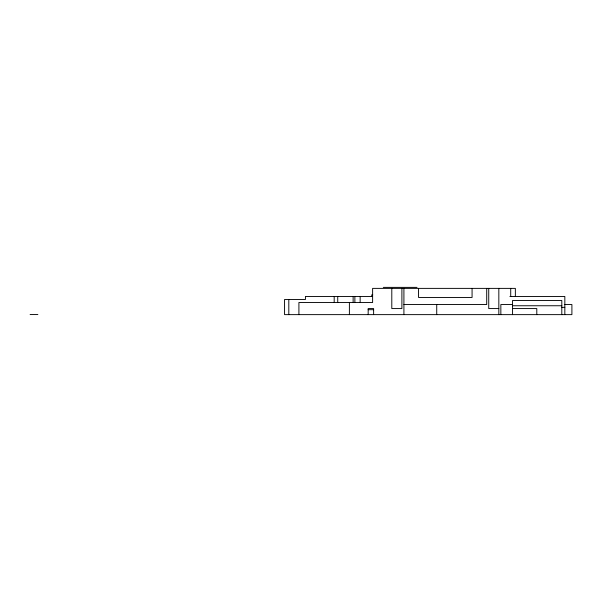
<?xml version="1.0" encoding="UTF-8"?>
<svg xmlns="http://www.w3.org/2000/svg" width="602" height="602" viewBox="0 0 602 602"><rect width="100%" height="100%" fill="white"/><g stroke="black" fill="none" stroke-linecap="round" stroke-linejoin="round"><path stroke-width="0.9" d="M383.308 287.372L417.043 287.372M372.721 294.837L371.743 294.837L371.743 296.455M372.615 296.455L305.44 296.455L305.44 299.487L284.565 299.487L284.565 314.628L571.9 314.628L571.9 304.537L564.556 304.537M509.871 296.455L564.834 296.455L564.834 314.628M403.912 304.537L486.709 304.537L486.709 288.381M512.558 304.537L500.849 304.537L500.849 314.628M512.558 305.748L561.801 305.748M561.801 307.359L564.834 307.359M498.832 308.57L488.734 308.57L488.734 288.381M512.558 308.57L536.796 308.57L536.796 314.628M368.168 309.706L373.624 309.706M30.1 314.56L37.873 314.56M561.801 314.628L561.801 300.496L512.558 300.496L512.558 314.628M515.357 296.455L515.357 288.381L372.615 288.381L372.615 302.513L298.908 302.513L298.908 314.628M510.714 288.381L510.714 296.455M498.832 288.381L498.832 314.628M472.073 288.381L472.073 297.463L418.556 297.463L418.556 288.381M436.728 304.537L436.728 314.628M403.912 288.381L403.912 314.628M401.895 288.381L401.895 308.57L391.797 308.57L391.797 288.381M373.624 314.628L373.624 308.57L368.168 308.57L368.168 314.628M360.147 296.455L360.147 302.513M354.879 296.455L354.879 302.513M353.126 296.455L353.126 302.513M349.393 302.513L349.393 314.628M337.73 296.455L337.73 302.513M334.185 296.455L334.185 302.513M288.81 299.487L288.81 314.628"/></g></svg>
